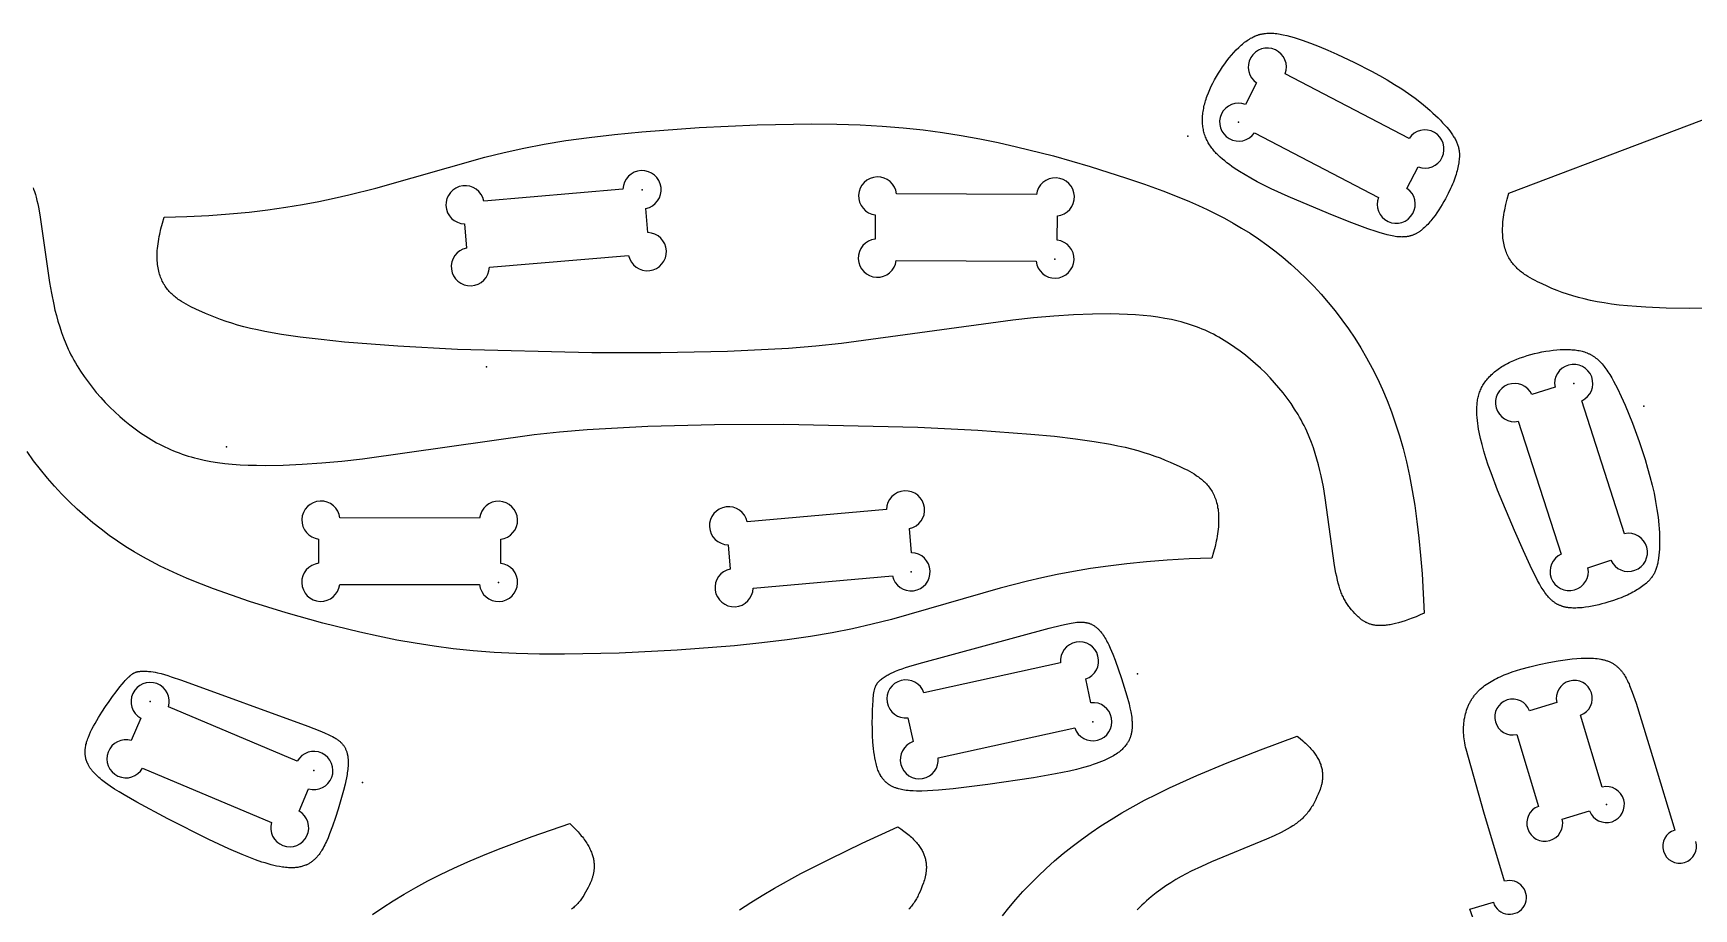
# Model space of a CAD drawing. Extents: x 1.1 to 47.1, y 0.9 to 47.1.
# Drawn here: x 11.59 to 30.28, y 37.19 to 47.06 of the extents above; entities that cross this region are included whole.
import ezdxf

# ---------------------------------------------------------------- set-up
doc = ezdxf.new("R2010")
doc.units = 0
doc.layers.add('DEFAULT', color=7, linetype='CONTINUOUS')
doc.layers.add('LAYER_05', color=7, linetype='CONTINUOUS')

msp = doc.modelspace()

# ---------------------------------------------------------------- linework, layer by layer
at = {"layer": 'DEFAULT'}
for points in [[(27.143, 46.324), (27.214, 46.269), (27.281, 46.214), (27.313, 46.186), (27.343, 46.158), (27.373, 46.131), (27.401, 46.103), (27.428, 46.076), (27.453, 46.049), (27.477, 46.023), (27.5, 45.997), (27.521, 45.971), (27.54, 45.946), (27.557, 45.922), (27.565, 45.911), (27.573, 45.899), (27.58, 45.888), (27.587, 45.877), (27.593, 45.866), (27.599, 45.855), (27.604, 45.844), (27.609, 45.834), (27.613, 45.824), (27.617, 45.813), (27.621, 45.804), (27.625, 45.794), (27.628, 45.784), (27.63, 45.774), (27.633, 45.765), (27.635, 45.756), (27.637, 45.746), (27.638, 45.737), (27.639, 45.728), (27.64, 45.719), (27.641, 45.71), (27.642, 45.702), (27.642, 45.693), (27.642, 45.684), (27.642, 45.675), (27.641, 45.667), (27.641, 45.658), (27.64, 45.649), (27.639, 45.632), (27.636, 45.615), (27.634, 45.597), (27.628, 45.562), (27.624, 45.544), (27.62, 45.525), (27.615, 45.506), (27.61, 45.487), (27.604, 45.467), (27.598, 45.447), (27.591, 45.425), (27.583, 45.403), (27.574, 45.38), (27.564, 45.357), (27.553, 45.332), (27.542, 45.306), (27.515, 45.251), (27.484, 45.192), (27.467, 45.161), (27.449, 45.129), (27.43, 45.097), (27.41, 45.066), (27.389, 45.034), (27.367, 45.004), (27.344, 44.974), (27.321, 44.945), (27.309, 44.931), (27.297, 44.917), (27.285, 44.904), (27.273, 44.891), (27.261, 44.879), (27.248, 44.867), (27.235, 44.856), (27.223, 44.845), (27.21, 44.835), (27.203, 44.83), (27.197, 44.825), (27.19, 44.821), (27.184, 44.816), (27.177, 44.812), (27.17, 44.808), (27.164, 44.804), (27.157, 44.801), (27.15, 44.797), (27.144, 44.794), (27.137, 44.791), (27.13, 44.788), (27.123, 44.785), (27.117, 44.782), (27.11, 44.78), (27.103, 44.777), (27.096, 44.775), (27.089, 44.773), (27.082, 44.771), (27.075, 44.77), (27.067, 44.768), (27.06, 44.767), (27.053, 44.766), (27.046, 44.765), (27.038, 44.764), (27.031, 44.763), (27.023, 44.762), (27.016, 44.762), (27.008, 44.762), (27, 44.762), (26.993, 44.761), (26.985, 44.762), (26.969, 44.762), (26.953, 44.763), (26.936, 44.765), (26.919, 44.767), (26.902, 44.77), (26.884, 44.773), (26.866, 44.777), (26.848, 44.781), (26.829, 44.786), (26.79, 44.797), (26.749, 44.809), (26.705, 44.823), (26.612, 44.855), (26.4, 44.934), (26.167, 45.026), (25.712, 45.218), (25.524, 45.304), (25.441, 45.345), (25.365, 45.384), (25.294, 45.423), (25.228, 45.461), (25.166, 45.499), (25.107, 45.538), (25.079, 45.557), (25.052, 45.577), (25.025, 45.597), (24.999, 45.618), (24.974, 45.639), (24.95, 45.66), (24.927, 45.682), (24.916, 45.693), (24.905, 45.704), (24.895, 45.715), (24.885, 45.726), (24.875, 45.738), (24.865, 45.75), (24.856, 45.761), (24.847, 45.773), (24.838, 45.785), (24.83, 45.798), (24.822, 45.81), (24.815, 45.823), (24.808, 45.835), (24.801, 45.848), (24.795, 45.861), (24.789, 45.875), (24.783, 45.888), (24.778, 45.902), (24.773, 45.916), (24.769, 45.93), (24.765, 45.944), (24.762, 45.958), (24.759, 45.973), (24.756, 45.987), (24.754, 46.002), (24.752, 46.017), (24.751, 46.033), (24.75, 46.048), (24.749, 46.064), (24.749, 46.079), (24.75, 46.095), (24.75, 46.111), (24.751, 46.128), (24.753, 46.144), (24.755, 46.16), (24.757, 46.177), (24.76, 46.194), (24.763, 46.211), (24.766, 46.228), (24.77, 46.245), (24.775, 46.262), (24.779, 46.279), (24.785, 46.297), (24.79, 46.315), (24.796, 46.332), (24.802, 46.35), (24.816, 46.386), (24.831, 46.422), (24.848, 46.459), (24.866, 46.496), (24.886, 46.533), (24.907, 46.57), (24.929, 46.606), (24.952, 46.642), (24.975, 46.678), (25, 46.713), (25.025, 46.747), (25.051, 46.779), (25.077, 46.811), (25.104, 46.841), (25.13, 46.869), (25.157, 46.896), (25.171, 46.909), (25.184, 46.921), (25.198, 46.933), (25.211, 46.944), (25.224, 46.955), (25.237, 46.965), (25.251, 46.974), (25.264, 46.983), (25.277, 46.992), (25.29, 47), (25.304, 47.007), (25.317, 47.014), (25.331, 47.021), (25.344, 47.026), (25.351, 47.029), (25.358, 47.032), (25.365, 47.034), (25.372, 47.037), (25.379, 47.039), (25.385, 47.041), (25.393, 47.043), (25.4, 47.045), (25.407, 47.046), (25.414, 47.048), (25.421, 47.049), (25.428, 47.051), (25.436, 47.052), (25.443, 47.053), (25.458, 47.055), (25.473, 47.056), (25.488, 47.057), (25.504, 47.058), (25.52, 47.058), (25.536, 47.057), (25.552, 47.056), (25.569, 47.055), (25.587, 47.053), (25.604, 47.05), (25.622, 47.047), (25.64, 47.044), (25.659, 47.04), (25.698, 47.032), (25.739, 47.021), (25.781, 47.009), (25.825, 46.995), (25.871, 46.98), (25.965, 46.946), (26.062, 46.908), (26.162, 46.866), (26.263, 46.821), (26.462, 46.726), (26.651, 46.63), (26.741, 46.581), (26.828, 46.531), (26.911, 46.481), (26.992, 46.429), (27.069, 46.377)], [(27.245, 40.525), (27.198, 40.504), (27.153, 40.484), (27.11, 40.467), (27.069, 40.451), (27.03, 40.438), (26.992, 40.426), (26.957, 40.415), (26.923, 40.406), (26.891, 40.399), (26.876, 40.396), (26.861, 40.393), (26.846, 40.391), (26.832, 40.389), (26.818, 40.387), (26.805, 40.386), (26.792, 40.385), (26.779, 40.384), (26.766, 40.383), (26.754, 40.383), (26.743, 40.383), (26.731, 40.384), (26.72, 40.384), (26.709, 40.385), (26.699, 40.386), (26.689, 40.388), (26.679, 40.389), (26.669, 40.391), (26.66, 40.393), (26.651, 40.396), (26.642, 40.398), (26.633, 40.401), (26.625, 40.404), (26.617, 40.407), (26.609, 40.41), (26.601, 40.413), (26.594, 40.417), (26.587, 40.42), (26.579, 40.424), (26.573, 40.428), (26.566, 40.432), (26.559, 40.436), (26.553, 40.441), (26.547, 40.445), (26.541, 40.449), (26.535, 40.454), (26.529, 40.458), (26.524, 40.463), (26.513, 40.473), (26.502, 40.482), (26.482, 40.502), (26.463, 40.521), (26.445, 40.541), (26.428, 40.56), (26.411, 40.58), (26.404, 40.59), (26.396, 40.6), (26.388, 40.611), (26.381, 40.621), (26.374, 40.632), (26.367, 40.643), (26.36, 40.654), (26.354, 40.666), (26.347, 40.677), (26.341, 40.689), (26.335, 40.702), (26.329, 40.714), (26.323, 40.727), (26.318, 40.74), (26.312, 40.754), (26.307, 40.768), (26.297, 40.797), (26.287, 40.829), (26.277, 40.862), (26.269, 40.897), (26.26, 40.935), (26.252, 40.974), (26.237, 41.06), (26.13, 41.822), (26.11, 41.945), (26.085, 42.069), (26.071, 42.132), (26.056, 42.195), (26.038, 42.258), (26.019, 42.321), (25.999, 42.385), (25.976, 42.448), (25.951, 42.511), (25.923, 42.574), (25.908, 42.606), (25.893, 42.637), (25.877, 42.668), (25.86, 42.7), (25.843, 42.731), (25.825, 42.762), (25.787, 42.823), (25.746, 42.884), (25.703, 42.945), (25.657, 43.004), (25.61, 43.062), (25.561, 43.12), (25.51, 43.175), (25.457, 43.23), (25.403, 43.283), (25.347, 43.334), (25.29, 43.383), (25.233, 43.43), (25.174, 43.475), (25.115, 43.518), (25.055, 43.559), (24.995, 43.597), (24.964, 43.615), (24.934, 43.632), (24.903, 43.649), (24.872, 43.665), (24.841, 43.681), (24.809, 43.696), (24.778, 43.71), (24.745, 43.724), (24.713, 43.737), (24.68, 43.75), (24.647, 43.762), (24.613, 43.773), (24.579, 43.784), (24.544, 43.794), (24.509, 43.804), (24.474, 43.814), (24.401, 43.831), (24.325, 43.845), (24.247, 43.858), (24.167, 43.869), (24.083, 43.878), (23.996, 43.884), (23.905, 43.889), (23.811, 43.893), (23.714, 43.894), (23.511, 43.891), (23.297, 43.883), (23.075, 43.868), (22.848, 43.849), (22.616, 43.825), (20.684, 43.56), (20.396, 43.531), (20.087, 43.507), (19.402, 43.472), (18.652, 43.456), (17.873, 43.456), (16.364, 43.495), (15.689, 43.532), (15.091, 43.578), (14.827, 43.605), (14.59, 43.633), (14.38, 43.664), (14.195, 43.697), (14.111, 43.714), (14.032, 43.732), (13.958, 43.75), (13.887, 43.769), (13.821, 43.789), (13.757, 43.81), (13.696, 43.831), (13.637, 43.853), (13.58, 43.876), (13.525, 43.9), (13.416, 43.95), (13.362, 43.976), (13.335, 43.99), (13.309, 44.004), (13.282, 44.019), (13.257, 44.035), (13.232, 44.051), (13.219, 44.059), (13.207, 44.068), (13.195, 44.077), (13.184, 44.086), (13.172, 44.096), (13.161, 44.106), (13.15, 44.116), (13.139, 44.126), (13.128, 44.137), (13.118, 44.148), (13.108, 44.159), (13.098, 44.17), (13.089, 44.182), (13.08, 44.195), (13.071, 44.208), (13.062, 44.221), (13.054, 44.234), (13.047, 44.248), (13.039, 44.263), (13.032, 44.277), (13.026, 44.293), (13.019, 44.308), (13.014, 44.325), (13.008, 44.341), (13.003, 44.359), (12.999, 44.376), (12.995, 44.395), (12.991, 44.413), (12.988, 44.433), (12.986, 44.452), (12.984, 44.473), (12.983, 44.494), (12.982, 44.515), (12.981, 44.538), (12.981, 44.56), (12.982, 44.584), (12.983, 44.608), (12.985, 44.633), (12.988, 44.658), (12.991, 44.684), (12.995, 44.711), (12.999, 44.738), (13.004, 44.766), (13.01, 44.795), (13.023, 44.855), (13.04, 44.918), (13.059, 44.984), (13.316, 44.991), (13.562, 45.004), (13.795, 45.022), (14.017, 45.043), (14.227, 45.069), (14.428, 45.097), (14.619, 45.129), (14.8, 45.163), (14.973, 45.198), (15.138, 45.236), (15.444, 45.313), (16.669, 45.66), (16.887, 45.714), (17.108, 45.762), (17.338, 45.807), (17.582, 45.847), (17.845, 45.884), (18.131, 45.918), (18.437, 45.948), (19.082, 45.996), (19.735, 46.026), (20.351, 46.036), (20.633, 46.033), (20.896, 46.025), (21.144, 46.011), (21.379, 45.992), (21.604, 45.968), (21.821, 45.939), (22.032, 45.905), (22.241, 45.867), (22.449, 45.825), (22.656, 45.778), (23.071, 45.674), (23.484, 45.555), (23.894, 45.425), (24.098, 45.355), (24.302, 45.281), (24.503, 45.202), (24.603, 45.16), (24.703, 45.117), (24.802, 45.071), (24.9, 45.022), (24.998, 44.972), (25.094, 44.918), (25.19, 44.862), (25.285, 44.803), (25.379, 44.74), (25.472, 44.675), (25.564, 44.605), (25.654, 44.533), (25.744, 44.457), (25.831, 44.377), (25.918, 44.294), (26.002, 44.207), (26.085, 44.118), (26.165, 44.025), (26.243, 43.928), (26.319, 43.829), (26.393, 43.726), (26.464, 43.62), (26.532, 43.511), (26.597, 43.399), (26.66, 43.284), (26.719, 43.166), (26.775, 43.045), (26.828, 42.92), (26.878, 42.792), (26.924, 42.658), (26.967, 42.52), (27.007, 42.377), (27.045, 42.227), (27.079, 42.071), (27.11, 41.907), (27.138, 41.737), (27.163, 41.558), (27.185, 41.37), (27.205, 41.174), (27.221, 40.968)], [(29.866, 41.692), (29.878, 41.604), (29.887, 41.517), (29.89, 41.475), (29.893, 41.434), (29.894, 41.394), (29.895, 41.354), (29.895, 41.316), (29.895, 41.279), (29.893, 41.243), (29.891, 41.209), (29.888, 41.176), (29.884, 41.145), (29.88, 41.116), (29.877, 41.102), (29.874, 41.088), (29.871, 41.075), (29.868, 41.063), (29.865, 41.051), (29.862, 41.039), (29.858, 41.028), (29.854, 41.017), (29.85, 41.006), (29.846, 40.996), (29.842, 40.986), (29.837, 40.977), (29.833, 40.968), (29.828, 40.959), (29.823, 40.951), (29.818, 40.943), (29.813, 40.935), (29.807, 40.927), (29.802, 40.92), (29.796, 40.913), (29.791, 40.906), (29.785, 40.899), (29.779, 40.893), (29.773, 40.887), (29.766, 40.881), (29.76, 40.875), (29.754, 40.869), (29.747, 40.863), (29.734, 40.852), (29.72, 40.841), (29.706, 40.831), (29.677, 40.81), (29.661, 40.799), (29.646, 40.789), (29.629, 40.779), (29.612, 40.769), (29.594, 40.759), (29.574, 40.749), (29.554, 40.739), (29.533, 40.728), (29.511, 40.718), (29.487, 40.708), (29.462, 40.698), (29.436, 40.688), (29.378, 40.667), (29.314, 40.647), (29.28, 40.637), (29.245, 40.627), (29.21, 40.618), (29.173, 40.61), (29.136, 40.602), (29.099, 40.595), (29.062, 40.59), (29.025, 40.585), (29.007, 40.584), (28.989, 40.582), (28.971, 40.582), (28.953, 40.581), (28.936, 40.581), (28.919, 40.581), (28.902, 40.582), (28.885, 40.584), (28.869, 40.585), (28.861, 40.586), (28.853, 40.588), (28.845, 40.589), (28.837, 40.591), (28.829, 40.592), (28.822, 40.594), (28.814, 40.596), (28.807, 40.598), (28.8, 40.6), (28.793, 40.602), (28.786, 40.605), (28.779, 40.608), (28.772, 40.61), (28.765, 40.613), (28.759, 40.616), (28.752, 40.62), (28.746, 40.623), (28.739, 40.626), (28.733, 40.63), (28.727, 40.634), (28.721, 40.638), (28.715, 40.642), (28.709, 40.646), (28.703, 40.651), (28.697, 40.655), (28.691, 40.66), (28.685, 40.665), (28.679, 40.67), (28.674, 40.675), (28.668, 40.68), (28.663, 40.685), (28.657, 40.691), (28.646, 40.703), (28.636, 40.715), (28.625, 40.728), (28.615, 40.741), (28.604, 40.755), (28.594, 40.77), (28.584, 40.785), (28.573, 40.801), (28.563, 40.818), (28.543, 40.853), (28.522, 40.891), (28.501, 40.931), (28.457, 41.019), (28.362, 41.224), (28.26, 41.453), (28.071, 41.909), (27.998, 42.103), (27.967, 42.19), (27.94, 42.272), (27.917, 42.349), (27.896, 42.422), (27.879, 42.493), (27.865, 42.562), (27.858, 42.595), (27.853, 42.629), (27.848, 42.662), (27.844, 42.695), (27.841, 42.727), (27.839, 42.759), (27.837, 42.791), (27.837, 42.806), (27.837, 42.822), (27.838, 42.837), (27.839, 42.853), (27.84, 42.868), (27.841, 42.883), (27.843, 42.898), (27.845, 42.912), (27.847, 42.927), (27.85, 42.941), (27.853, 42.956), (27.856, 42.97), (27.86, 42.984), (27.865, 42.998), (27.869, 43.012), (27.874, 43.025), (27.88, 43.039), (27.886, 43.052), (27.892, 43.065), (27.899, 43.078), (27.906, 43.091), (27.914, 43.104), (27.922, 43.116), (27.93, 43.129), (27.939, 43.141), (27.949, 43.153), (27.958, 43.165), (27.969, 43.176), (27.979, 43.188), (27.99, 43.199), (28.001, 43.21), (28.013, 43.221), (28.025, 43.232), (28.038, 43.242), (28.051, 43.253), (28.064, 43.263), (28.078, 43.273), (28.092, 43.283), (28.106, 43.292), (28.121, 43.302), (28.136, 43.311), (28.152, 43.32), (28.168, 43.329), (28.184, 43.338), (28.201, 43.346), (28.218, 43.355), (28.253, 43.371), (28.289, 43.386), (28.327, 43.4), (28.366, 43.413), (28.406, 43.426), (28.446, 43.438), (28.488, 43.448), (28.529, 43.458), (28.571, 43.467), (28.613, 43.474), (28.655, 43.48), (28.696, 43.486), (28.737, 43.49), (28.777, 43.493), (28.816, 43.494), (28.854, 43.494), (28.873, 43.494), (28.891, 43.493), (28.908, 43.492), (28.926, 43.491), (28.943, 43.489), (28.959, 43.487), (28.975, 43.484), (28.991, 43.482), (29.007, 43.478), (29.022, 43.475), (29.036, 43.471), (29.051, 43.466), (29.065, 43.461), (29.079, 43.456), (29.085, 43.453), (29.092, 43.45), (29.099, 43.447), (29.105, 43.444), (29.112, 43.44), (29.118, 43.437), (29.124, 43.434), (29.131, 43.43), (29.137, 43.426), (29.143, 43.422), (29.149, 43.418), (29.156, 43.414), (29.162, 43.41), (29.168, 43.406), (29.179, 43.396), (29.191, 43.387), (29.203, 43.377), (29.214, 43.366), (29.225, 43.355), (29.237, 43.343), (29.248, 43.331), (29.259, 43.318), (29.27, 43.304), (29.28, 43.29), (29.291, 43.276), (29.302, 43.26), (29.313, 43.244), (29.334, 43.211), (29.356, 43.175), (29.377, 43.136), (29.399, 43.096), (29.421, 43.053), (29.464, 42.963), (29.507, 42.867), (29.548, 42.767), (29.589, 42.664), (29.664, 42.457), (29.731, 42.256), (29.76, 42.158), (29.787, 42.062), (29.811, 41.967), (29.833, 41.874), (29.851, 41.783)], [(21.038, 39.496), (21.04, 39.533), (21.043, 39.57), (21.045, 39.589), (21.047, 39.607), (21.05, 39.626), (21.053, 39.644), (21.057, 39.658), (21.058, 39.665), (21.06, 39.672), (21.062, 39.679), (21.064, 39.686), (21.067, 39.693), (21.068, 39.696), (21.069, 39.699), (21.071, 39.704), (21.073, 39.708), (21.075, 39.713), (21.078, 39.717), (21.08, 39.721), (21.083, 39.725), (21.086, 39.729), (21.088, 39.733), (21.091, 39.737), (21.094, 39.741), (21.098, 39.745), (21.101, 39.749), (21.104, 39.752), (21.108, 39.756), (21.115, 39.763), (21.12, 39.767), (21.124, 39.771), (21.134, 39.78), (21.145, 39.788), (21.155, 39.796), (21.166, 39.803), (21.177, 39.81), (21.188, 39.817), (21.199, 39.824), (21.21, 39.83), (21.222, 39.836), (21.245, 39.848), (21.269, 39.859), (21.292, 39.869), (21.329, 39.884), (21.367, 39.898), (21.405, 39.911), (21.443, 39.923), (21.559, 39.956), (23.023, 40.355), (23.163, 40.389), (23.216, 40.401), (23.27, 40.411), (23.293, 40.415), (23.316, 40.418), (23.336, 40.421), (23.346, 40.422), (23.356, 40.422), (23.366, 40.423), (23.377, 40.423), (23.387, 40.423), (23.397, 40.423), (23.404, 40.422), (23.411, 40.422), (23.418, 40.421), (23.425, 40.42), (23.431, 40.419), (23.438, 40.418), (23.445, 40.416), (23.452, 40.415), (23.459, 40.413), (23.465, 40.411), (23.472, 40.409), (23.479, 40.407), (23.485, 40.404), (23.492, 40.402), (23.498, 40.399), (23.504, 40.396), (23.511, 40.392), (23.518, 40.388), (23.525, 40.384), (23.532, 40.379), (23.539, 40.375), (23.545, 40.37), (23.552, 40.365), (23.558, 40.36), (23.564, 40.354), (23.57, 40.349), (23.576, 40.343), (23.581, 40.338), (23.587, 40.332), (23.592, 40.326), (23.598, 40.32), (23.603, 40.314), (23.613, 40.301), (23.623, 40.289), (23.632, 40.275), (23.641, 40.262), (23.651, 40.246), (23.66, 40.23), (23.67, 40.214), (23.678, 40.198), (23.687, 40.182), (23.695, 40.165), (23.711, 40.131), (23.726, 40.097), (23.74, 40.062), (23.766, 39.993), (23.837, 39.788), (23.868, 39.691), (23.897, 39.593), (23.922, 39.503), (23.932, 39.458), (23.942, 39.412), (23.945, 39.392), (23.949, 39.371), (23.952, 39.35), (23.954, 39.33), (23.955, 39.316), (23.956, 39.302), (23.957, 39.289), (23.957, 39.275), (23.958, 39.261), (23.957, 39.248), (23.957, 39.234), (23.956, 39.22), (23.955, 39.211), (23.954, 39.202), (23.952, 39.193), (23.951, 39.183), (23.949, 39.174), (23.947, 39.165), (23.945, 39.156), (23.942, 39.147), (23.94, 39.138), (23.937, 39.129), (23.934, 39.121), (23.931, 39.112), (23.927, 39.104), (23.923, 39.095), (23.919, 39.087), (23.915, 39.079), (23.912, 39.074), (23.909, 39.069), (23.906, 39.064), (23.903, 39.059), (23.897, 39.05), (23.891, 39.04), (23.884, 39.031), (23.876, 39.022), (23.869, 39.014), (23.861, 39.005), (23.853, 38.997), (23.845, 38.989), (23.837, 38.981), (23.828, 38.974), (23.819, 38.966), (23.81, 38.959), (23.801, 38.952), (23.792, 38.945), (23.777, 38.936), (23.763, 38.926), (23.748, 38.917), (23.733, 38.908), (23.718, 38.9), (23.703, 38.892), (23.672, 38.877), (23.643, 38.864), (23.613, 38.852), (23.583, 38.84), (23.553, 38.829), (23.517, 38.817), (23.481, 38.805), (23.408, 38.784), (23.33, 38.764), (23.251, 38.745), (23.093, 38.712), (22.846, 38.668), (22.334, 38.593), (21.941, 38.545), (21.776, 38.529), (21.714, 38.524), (21.653, 38.521), (21.591, 38.519), (21.56, 38.518), (21.53, 38.519), (21.491, 38.52), (21.472, 38.522), (21.453, 38.523), (21.434, 38.525), (21.415, 38.527), (21.396, 38.53), (21.377, 38.533), (21.361, 38.537), (21.344, 38.54), (21.328, 38.544), (21.32, 38.547), (21.312, 38.549), (21.304, 38.552), (21.296, 38.554), (21.288, 38.557), (21.28, 38.56), (21.273, 38.563), (21.265, 38.567), (21.257, 38.57), (21.25, 38.574), (21.24, 38.579), (21.236, 38.582), (21.231, 38.585), (21.226, 38.588), (21.222, 38.591), (21.217, 38.594), (21.213, 38.597), (21.208, 38.6), (21.204, 38.603), (21.2, 38.607), (21.195, 38.61), (21.191, 38.614), (21.187, 38.617), (21.183, 38.621), (21.179, 38.625), (21.175, 38.629), (21.172, 38.632), (21.168, 38.636), (21.164, 38.641), (21.161, 38.645), (21.157, 38.649), (21.15, 38.657), (21.144, 38.666), (21.138, 38.675), (21.132, 38.684), (21.126, 38.694), (21.123, 38.7), (21.119, 38.706), (21.113, 38.718), (21.107, 38.731), (21.101, 38.744), (21.096, 38.756), (21.091, 38.77), (21.087, 38.783), (21.083, 38.796), (21.078, 38.812), (21.074, 38.828), (21.067, 38.86), (21.06, 38.892), (21.055, 38.924), (21.05, 38.961), (21.046, 38.998), (21.039, 39.072), (21.035, 39.147), (21.033, 39.221), (21.032, 39.29), (21.033, 39.359), (21.034, 39.427)], [(12.562, 39.694), (12.586, 39.723), (12.61, 39.751), (12.622, 39.765), (12.635, 39.779), (12.648, 39.793), (12.661, 39.806), (12.672, 39.815), (12.677, 39.82), (12.683, 39.825), (12.688, 39.829), (12.694, 39.833), (12.7, 39.838), (12.703, 39.84), (12.706, 39.842), (12.71, 39.844), (12.714, 39.847), (12.718, 39.849), (12.723, 39.851), (12.727, 39.853), (12.732, 39.855), (12.736, 39.857), (12.741, 39.858), (12.746, 39.86), (12.75, 39.861), (12.755, 39.862), (12.76, 39.864), (12.765, 39.865), (12.77, 39.865), (12.779, 39.867), (12.786, 39.868), (12.792, 39.869), (12.805, 39.87), (12.818, 39.87), (12.831, 39.871), (12.844, 39.871), (12.857, 39.87), (12.87, 39.869), (12.883, 39.868), (12.896, 39.867), (12.909, 39.865), (12.935, 39.861), (12.96, 39.857), (12.986, 39.852), (13.025, 39.842), (13.063, 39.832), (13.102, 39.821), (13.14, 39.808), (13.254, 39.769), (14.679, 39.25), (14.814, 39.197), (14.864, 39.176), (14.914, 39.153), (14.935, 39.143), (14.956, 39.133), (14.973, 39.123), (14.982, 39.118), (14.991, 39.113), (14.999, 39.107), (15.008, 39.102), (15.016, 39.096), (15.024, 39.09), (15.03, 39.085), (15.035, 39.081), (15.04, 39.076), (15.045, 39.071), (15.05, 39.067), (15.055, 39.062), (15.06, 39.057), (15.065, 39.051), (15.069, 39.046), (15.073, 39.041), (15.078, 39.035), (15.082, 39.029), (15.086, 39.024), (15.089, 39.018), (15.093, 39.012), (15.096, 39.006), (15.1, 38.998), (15.103, 38.991), (15.107, 38.984), (15.11, 38.976), (15.112, 38.968), (15.115, 38.961), (15.117, 38.953), (15.119, 38.945), (15.121, 38.937), (15.123, 38.929), (15.125, 38.922), (15.126, 38.914), (15.127, 38.906), (15.128, 38.898), (15.129, 38.89), (15.13, 38.882), (15.131, 38.866), (15.131, 38.85), (15.131, 38.834), (15.131, 38.818), (15.13, 38.799), (15.128, 38.781), (15.127, 38.762), (15.125, 38.744), (15.122, 38.725), (15.119, 38.707), (15.112, 38.67), (15.105, 38.634), (15.096, 38.598), (15.078, 38.525), (15.018, 38.317), (14.987, 38.22), (14.954, 38.123), (14.922, 38.036), (14.905, 37.992), (14.886, 37.95), (14.877, 37.931), (14.868, 37.912), (14.859, 37.894), (14.849, 37.875), (14.842, 37.863), (14.835, 37.852), (14.827, 37.84), (14.82, 37.829), (14.812, 37.817), (14.804, 37.806), (14.796, 37.796), (14.787, 37.785), (14.781, 37.778), (14.774, 37.771), (14.768, 37.764), (14.762, 37.758), (14.755, 37.751), (14.748, 37.745), (14.741, 37.739), (14.734, 37.733), (14.727, 37.727), (14.719, 37.722), (14.712, 37.716), (14.704, 37.711), (14.696, 37.706), (14.688, 37.701), (14.68, 37.697), (14.672, 37.693), (14.667, 37.69), (14.662, 37.688), (14.657, 37.686), (14.651, 37.683), (14.641, 37.679), (14.63, 37.676), (14.619, 37.672), (14.608, 37.669), (14.597, 37.666), (14.586, 37.664), (14.575, 37.662), (14.563, 37.66), (14.552, 37.659), (14.54, 37.657), (14.529, 37.656), (14.517, 37.656), (14.506, 37.655), (14.494, 37.655), (14.477, 37.655), (14.46, 37.656), (14.443, 37.657), (14.425, 37.659), (14.408, 37.661), (14.391, 37.663), (14.357, 37.669), (14.326, 37.675), (14.294, 37.682), (14.263, 37.689), (14.232, 37.698), (14.196, 37.709), (14.16, 37.72), (14.088, 37.745), (14.012, 37.773), (13.938, 37.804), (13.789, 37.868), (13.562, 37.974), (13.1, 38.208), (12.752, 38.396), (12.608, 38.478), (12.555, 38.51), (12.502, 38.542), (12.451, 38.576), (12.426, 38.594), (12.401, 38.612), (12.37, 38.635), (12.355, 38.647), (12.341, 38.659), (12.326, 38.672), (12.312, 38.685), (12.298, 38.698), (12.284, 38.712), (12.273, 38.724), (12.262, 38.736), (12.251, 38.749), (12.245, 38.755), (12.24, 38.762), (12.235, 38.769), (12.23, 38.775), (12.225, 38.782), (12.221, 38.789), (12.216, 38.796), (12.212, 38.804), (12.208, 38.811), (12.204, 38.818), (12.199, 38.828), (12.197, 38.833), (12.195, 38.838), (12.193, 38.843), (12.191, 38.848), (12.189, 38.853), (12.187, 38.858), (12.185, 38.863), (12.183, 38.869), (12.182, 38.874), (12.18, 38.879), (12.179, 38.884), (12.178, 38.89), (12.177, 38.895), (12.176, 38.9), (12.175, 38.906), (12.174, 38.911), (12.173, 38.917), (12.172, 38.922), (12.172, 38.927), (12.171, 38.933), (12.171, 38.944), (12.17, 38.955), (12.171, 38.966), (12.171, 38.976), (12.172, 38.987), (12.172, 38.994), (12.173, 39.001), (12.175, 39.015), (12.178, 39.029), (12.18, 39.042), (12.184, 39.056), (12.187, 39.069), (12.191, 39.083), (12.196, 39.096), (12.201, 39.112), (12.207, 39.127), (12.219, 39.157), (12.232, 39.187), (12.247, 39.216), (12.264, 39.249), (12.282, 39.282), (12.319, 39.347), (12.359, 39.41), (12.4, 39.472), (12.439, 39.529), (12.479, 39.584), (12.52, 39.639)]]:
    msp.add_lwpolyline(points, close=True, dxfattribs=at)
for points in [[(25.68, 46.6, 2.065038), (25.359, 46.498), (25.233, 46.256, 2.065038), (25.334, 45.935), (26.729, 45.208, 2.065038), (27.051, 45.309), (27.177, 45.551, 2.065038), (27.075, 45.873)], [(18.289, 44.553, 2.065038), (18.506, 44.811), (18.483, 45.083, 2.065038), (18.225, 45.301), (16.658, 45.167, 2.065038), (16.44, 44.909), (16.463, 44.637, 2.065038), (16.721, 44.42)], [(22.875, 44.489, 2.065038), (23.115, 44.726), (23.116, 44.999, 2.065038), (22.879, 45.239), (21.306, 45.247, 2.065038), (21.066, 45.01), (21.065, 44.737, 2.065038), (21.302, 44.497)], [(29.018, 42.916, 2.065038), (28.718, 43.07), (28.458, 42.986, 2.065038), (28.305, 42.685), (28.788, 41.189, 2.065038), (29.089, 41.035), (29.348, 41.119, 2.065038), (29.502, 41.419)], [(19.624, 41.552, 2.065038), (19.408, 41.293), (19.432, 41.021, 2.065038), (19.691, 40.805), (21.258, 40.945, 2.065038), (21.474, 41.204), (21.45, 41.476, 2.065038), (21.191, 41.692)], [(15.038, 41.596, 2.065038), (14.799, 41.358), (14.799, 41.085, 2.065038), (15.037, 40.846), (16.61, 40.845, 2.065038), (16.849, 41.084), (16.849, 41.357, 2.065038), (16.611, 41.595)], [(21.614, 39.627, 2.065038), (21.432, 39.343), (21.491, 39.076, 2.065038), (21.775, 38.894), (23.311, 39.231, 2.065038), (23.493, 39.515), (23.435, 39.782, 2.065038), (23.15, 39.964)], [(13.109, 39.468, 2.065038), (12.796, 39.341), (12.69, 39.089, 2.065038), (12.817, 38.777), (14.267, 38.166, 2.065038), (14.579, 38.293), (14.685, 38.544, 2.065038), (14.558, 38.857)], [(29.25, 38.564), (29.006, 39.374, 2.2179), (28.738, 39.517), (28.431, 39.424, 2.2179), (28.288, 39.157), (28.532, 38.347, 2.2179), (28.8, 38.204), (29.107, 38.296, 2.2179)]]:
    msp.add_lwpolyline(points, format="xyb", close=True, dxfattribs=at)
for points in [[(30.804, 43.96), (30.227, 43.956), (29.971, 43.96), (29.74, 43.97), (29.634, 43.977), (29.535, 43.985), (29.441, 43.995), (29.353, 44.006), (29.27, 44.018), (29.192, 44.032), (29.118, 44.046), (29.048, 44.063), (28.982, 44.08), (28.918, 44.098), (28.857, 44.118), (28.798, 44.138), (28.741, 44.16), (28.684, 44.183), (28.629, 44.207), (28.574, 44.232), (28.52, 44.258), (28.493, 44.271), (28.466, 44.285), (28.439, 44.3), (28.413, 44.316), (28.388, 44.332), (28.375, 44.34), (28.363, 44.349), (28.351, 44.358), (28.339, 44.367), (28.327, 44.376), (28.316, 44.386), (28.304, 44.396), (28.293, 44.406), (28.283, 44.417), (28.272, 44.428), (28.262, 44.439), (28.252, 44.45), (28.242, 44.462), (28.233, 44.475), (28.224, 44.487), (28.215, 44.5), (28.207, 44.514), (28.199, 44.528), (28.191, 44.542), (28.184, 44.557), (28.177, 44.572), (28.17, 44.587), (28.164, 44.603), (28.159, 44.62), (28.153, 44.637), (28.149, 44.654), (28.144, 44.673), (28.14, 44.691), (28.137, 44.71), (28.134, 44.73), (28.132, 44.75), (28.13, 44.771), (28.129, 44.792), (28.128, 44.814), (28.128, 44.836), (28.128, 44.86), (28.129, 44.883), (28.13, 44.908), (28.132, 44.933), (28.135, 44.958), (28.138, 44.985), (28.142, 45.012), (28.147, 45.04), (28.152, 45.068), (28.165, 45.127), (28.18, 45.189), (28.198, 45.254), (31.371, 46.457)], [(11.584, 45.316), (11.589, 45.302), (11.6, 45.273), (11.61, 45.242), (11.619, 45.209), (11.628, 45.174), (11.637, 45.136), (11.645, 45.096), (11.661, 45.011), (11.771, 44.25), (11.792, 44.127), (11.817, 44.002), (11.831, 43.939), (11.847, 43.877), (11.864, 43.813), (11.884, 43.75), (11.905, 43.687), (11.928, 43.624), (11.953, 43.561), (11.981, 43.498), (11.996, 43.467), (12.011, 43.435), (12.028, 43.404), (12.044, 43.373), (12.062, 43.342), (12.08, 43.311), (12.119, 43.249), (12.16, 43.189), (12.203, 43.128), (12.249, 43.069), (12.296, 43.011), (12.346, 42.954), (12.397, 42.898), (12.45, 42.844), (12.505, 42.792), (12.56, 42.741), (12.617, 42.692), (12.675, 42.645), (12.734, 42.6), (12.793, 42.557), (12.853, 42.517), (12.914, 42.48), (12.944, 42.462), (12.975, 42.444), (13.006, 42.428), (13.037, 42.412), (13.068, 42.396), (13.1, 42.381), (13.131, 42.367), (13.164, 42.353), (13.196, 42.34), (13.229, 42.328), (13.262, 42.316), (13.296, 42.305), (13.33, 42.294), (13.365, 42.284), (13.4, 42.274), (13.436, 42.265), (13.509, 42.248), (13.584, 42.234), (13.662, 42.221), (13.743, 42.211), (13.827, 42.202), (13.914, 42.196), (14.004, 42.191), (14.098, 42.189), (14.196, 42.188), (14.399, 42.191), (14.613, 42.201), (14.835, 42.216), (15.062, 42.236), (15.293, 42.261), (17.225, 42.535), (17.512, 42.565), (17.821, 42.591), (18.506, 42.629), (19.256, 42.648), (20.035, 42.651), (21.544, 42.618), (22.22, 42.585), (22.818, 42.541), (23.082, 42.516), (23.319, 42.488), (23.529, 42.458), (23.714, 42.426), (23.798, 42.409), (23.877, 42.392), (23.951, 42.374), (24.022, 42.355), (24.089, 42.335), (24.152, 42.315), (24.214, 42.294), (24.272, 42.272), (24.329, 42.249), (24.385, 42.226), (24.494, 42.177), (24.548, 42.15), (24.575, 42.137), (24.602, 42.123), (24.628, 42.108), (24.654, 42.092), (24.679, 42.076), (24.691, 42.068), (24.703, 42.059), (24.715, 42.05), (24.727, 42.041), (24.739, 42.032), (24.75, 42.022), (24.761, 42.012), (24.772, 42.002), (24.783, 41.991), (24.793, 41.98), (24.803, 41.969), (24.813, 41.957), (24.822, 41.945), (24.831, 41.933), (24.84, 41.92), (24.849, 41.907), (24.857, 41.894), (24.865, 41.88), (24.872, 41.865), (24.879, 41.851), (24.886, 41.835), (24.892, 41.82), (24.898, 41.803), (24.903, 41.787), (24.908, 41.77), (24.913, 41.752), (24.917, 41.734), (24.92, 41.715), (24.924, 41.696), (24.926, 41.676), (24.928, 41.655), (24.93, 41.634), (24.931, 41.613), (24.931, 41.591), (24.931, 41.568), (24.931, 41.545), (24.929, 41.52), (24.928, 41.496), (24.925, 41.47), (24.922, 41.444), (24.919, 41.418), (24.914, 41.39), (24.909, 41.362), (24.904, 41.333), (24.891, 41.273), (24.875, 41.21), (24.856, 41.144), (24.598, 41.135), (24.353, 41.122), (24.12, 41.103), (23.898, 41.081), (23.687, 41.054), (23.487, 41.025), (23.296, 40.992), (23.115, 40.958), (22.942, 40.921), (22.778, 40.883), (22.472, 40.804), (21.249, 40.452), (21.031, 40.398), (20.81, 40.348), (20.58, 40.303), (20.336, 40.261), (20.073, 40.223), (19.787, 40.188), (19.482, 40.157), (18.837, 40.106), (18.184, 40.073), (17.568, 40.06), (17.287, 40.062), (17.023, 40.069), (16.775, 40.082), (16.54, 40.1), (16.315, 40.123), (16.098, 40.151), (15.887, 40.184), (15.678, 40.221), (15.469, 40.263), (15.262, 40.308), (14.847, 40.411), (14.434, 40.528), (14.022, 40.656), (13.818, 40.725), (13.614, 40.798), (13.412, 40.876), (13.312, 40.917), (13.212, 40.961), (13.113, 41.007), (13.015, 41.054), (12.917, 41.105), (12.82, 41.158), (12.724, 41.213), (12.629, 41.272), (12.535, 41.334), (12.441, 41.399), (12.349, 41.468), (12.258, 41.541), (12.169, 41.616), (12.08, 41.696), (11.994, 41.778), (11.909, 41.864), (11.826, 41.954), (11.745, 42.046), (11.667, 42.142), (11.59, 42.241), (11.516, 42.344)], [(22.497, 37.112), (22.571, 37.204), (22.648, 37.296), (22.728, 37.386), (22.812, 37.475), (22.899, 37.562), (22.99, 37.648), (23.084, 37.733), (23.182, 37.815), (23.283, 37.896), (23.387, 37.975), (23.495, 38.052), (23.606, 38.127), (23.722, 38.2), (23.842, 38.273), (23.967, 38.345), (24.098, 38.415), (24.235, 38.486), (24.378, 38.556), (24.687, 38.696), (25.026, 38.839), (25.401, 38.985), (25.814, 39.138), (25.848, 39.112), (25.879, 39.085), (25.894, 39.072), (25.908, 39.059), (25.922, 39.047), (25.935, 39.034), (25.947, 39.021), (25.959, 39.009), (25.97, 38.996), (25.981, 38.984), (25.991, 38.971), (26.001, 38.959), (26.01, 38.947), (26.019, 38.935), (26.027, 38.922), (26.035, 38.91), (26.042, 38.899), (26.049, 38.887), (26.055, 38.875), (26.061, 38.863), (26.066, 38.852), (26.071, 38.84), (26.075, 38.829), (26.08, 38.818), (26.083, 38.806), (26.087, 38.795), (26.09, 38.784), (26.092, 38.773), (26.095, 38.762), (26.097, 38.751), (26.098, 38.741), (26.099, 38.73), (26.1, 38.719), (26.101, 38.709), (26.101, 38.699), (26.101, 38.688), (26.101, 38.678), (26.101, 38.668), (26.1, 38.658), (26.099, 38.648), (26.098, 38.638), (26.097, 38.628), (26.095, 38.619), (26.093, 38.609), (26.091, 38.6), (26.089, 38.59), (26.087, 38.581), (26.084, 38.572), (26.079, 38.554), (26.073, 38.536), (26.067, 38.519), (26.06, 38.502), (26.053, 38.485), (26.038, 38.453), (26.024, 38.423), (26.009, 38.394), (25.994, 38.366), (25.986, 38.353), (25.978, 38.34), (25.97, 38.327), (25.962, 38.315), (25.953, 38.303), (25.945, 38.291), (25.936, 38.28), (25.927, 38.268), (25.918, 38.257), (25.908, 38.246), (25.898, 38.235), (25.888, 38.225), (25.878, 38.215), (25.867, 38.204), (25.856, 38.194), (25.844, 38.184), (25.832, 38.175), (25.82, 38.165), (25.807, 38.155), (25.794, 38.146), (25.78, 38.136), (25.766, 38.127), (25.736, 38.109), (25.704, 38.09), (25.67, 38.072), (25.634, 38.053), (25.556, 38.016), (25.471, 37.978), (24.851, 37.722), (24.737, 37.671), (24.623, 37.616), (24.565, 37.586), (24.508, 37.555), (24.451, 37.522), (24.394, 37.487), (24.338, 37.451), (24.282, 37.412), (24.227, 37.371), (24.173, 37.328), (24.146, 37.305), (24.119, 37.282), (24.093, 37.258), (24.067, 37.233), (24.041, 37.208), (24.015, 37.182)], [(15.406, 37.128), (15.52, 37.206), (15.638, 37.283), (15.762, 37.359), (15.892, 37.433), (16.028, 37.507), (16.171, 37.58), (16.322, 37.652), (16.48, 37.723), (16.647, 37.795), (16.823, 37.866), (17.204, 38.009), (17.627, 38.153), (17.66, 38.121), (17.69, 38.091), (17.719, 38.06), (17.744, 38.031), (17.756, 38.016), (17.768, 38.002), (17.779, 37.988), (17.789, 37.974), (17.799, 37.96), (17.808, 37.946), (17.817, 37.933), (17.825, 37.919), (17.833, 37.906), (17.84, 37.893), (17.847, 37.88), (17.853, 37.867), (17.859, 37.854), (17.865, 37.842), (17.87, 37.83), (17.875, 37.817), (17.879, 37.805), (17.883, 37.793), (17.886, 37.781), (17.889, 37.77), (17.892, 37.758), (17.894, 37.747), (17.896, 37.736), (17.898, 37.725), (17.899, 37.714), (17.9, 37.703), (17.901, 37.692), (17.901, 37.681), (17.901, 37.671), (17.901, 37.661), (17.901, 37.65), (17.9, 37.64), (17.899, 37.63), (17.898, 37.621), (17.897, 37.611), (17.895, 37.601), (17.893, 37.592), (17.891, 37.582), (17.889, 37.573), (17.887, 37.564), (17.884, 37.555), (17.882, 37.546), (17.876, 37.529), (17.87, 37.512), (17.863, 37.496), (17.856, 37.48), (17.849, 37.464), (17.835, 37.434), (17.82, 37.406), (17.805, 37.379), (17.79, 37.353), (17.783, 37.341), (17.775, 37.329), (17.767, 37.318), (17.759, 37.306), (17.751, 37.295), (17.743, 37.284), (17.734, 37.274), (17.725, 37.263), (17.716, 37.253), (17.707, 37.243), (17.697, 37.234), (17.688, 37.224), (17.677, 37.215), (17.667, 37.205), (17.656, 37.196), (17.645, 37.187)], [(19.538, 37.182), (19.663, 37.263), (19.794, 37.344), (19.932, 37.425), (20.228, 37.589), (20.556, 37.757), (20.918, 37.932), (21.318, 38.116), (21.354, 38.092), (21.387, 38.069), (21.403, 38.057), (21.418, 38.045), (21.433, 38.033), (21.447, 38.022), (21.46, 38.01), (21.473, 37.998), (21.485, 37.987), (21.497, 37.975), (21.508, 37.964), (21.519, 37.952), (21.529, 37.941), (21.538, 37.929), (21.547, 37.918), (21.556, 37.906), (21.564, 37.895), (21.572, 37.884), (21.579, 37.873), (21.585, 37.861), (21.592, 37.85), (21.597, 37.839), (21.603, 37.828), (21.608, 37.817), (21.613, 37.806), (21.617, 37.795), (21.621, 37.785), (21.624, 37.774), (21.627, 37.763), (21.63, 37.753), (21.632, 37.742), (21.634, 37.731), (21.636, 37.721), (21.638, 37.711), (21.639, 37.7), (21.64, 37.69), (21.64, 37.68), (21.641, 37.67), (21.641, 37.66), (21.641, 37.65), (21.64, 37.64), (21.639, 37.63), (21.639, 37.62), (21.638, 37.611), (21.636, 37.601), (21.635, 37.591), (21.633, 37.582), (21.632, 37.573), (21.628, 37.554), (21.623, 37.536), (21.618, 37.518), (21.613, 37.501), (21.607, 37.484), (21.595, 37.451), (21.583, 37.419), (21.57, 37.389), (21.557, 37.361), (21.55, 37.347), (21.544, 37.333), (21.537, 37.32), (21.529, 37.307), (21.522, 37.294), (21.514, 37.282), (21.506, 37.27), (21.498, 37.258), (21.49, 37.246), (21.481, 37.234), (21.472, 37.223), (21.463, 37.212), (21.453, 37.2), (21.443, 37.189)]]:
    msp.add_lwpolyline(points, dxfattribs=at)
msp.add_lwpolyline([(33.253, 18.998, 0.029534), (27.759, 37.187), (28.024, 37.266, 2.416438), (28.151, 37.503), (27.916, 38.28), (27.718, 38.991), (27.712, 39.015), (27.707, 39.038), (27.702, 39.061), (27.698, 39.084), (27.695, 39.107), (27.692, 39.13), (27.69, 39.153), (27.689, 39.175), (27.688, 39.198), (27.688, 39.22), (27.689, 39.242), (27.69, 39.263), (27.692, 39.285), (27.694, 39.306), (27.697, 39.327), (27.701, 39.348), (27.705, 39.369), (27.71, 39.389), (27.716, 39.409), (27.722, 39.429), (27.729, 39.448), (27.736, 39.467), (27.74, 39.477), (27.745, 39.486), (27.749, 39.495), (27.753, 39.504), (27.758, 39.513), (27.763, 39.522), (27.768, 39.531), (27.773, 39.54), (27.778, 39.549), (27.783, 39.557), (27.789, 39.566), (27.795, 39.574), (27.801, 39.582), (27.807, 39.591), (27.813, 39.599), (27.819, 39.607), (27.826, 39.615), (27.833, 39.622), (27.84, 39.63), (27.847, 39.637), (27.854, 39.645), (27.861, 39.652), (27.869, 39.659), (27.876, 39.667), (27.892, 39.68), (27.908, 39.694), (27.925, 39.707), (27.943, 39.72), (27.961, 39.732), (27.979, 39.744), (27.998, 39.755), (28.018, 39.766), (28.038, 39.777), (28.058, 39.788), (28.079, 39.798), (28.1, 39.808), (28.122, 39.817), (28.144, 39.827), (28.19, 39.844), (28.237, 39.861), (28.285, 39.877), (28.334, 39.891), (28.436, 39.919), (28.54, 39.944), (28.647, 39.966), (28.754, 39.986), (28.807, 39.995), (28.859, 40.002), (28.911, 40.008), (28.962, 40.013), (29.011, 40.016), (29.06, 40.018), (29.083, 40.018), (29.106, 40.018), (29.129, 40.017), (29.151, 40.015), (29.173, 40.014), (29.194, 40.011), (29.215, 40.008), (29.235, 40.005), (29.245, 40.003), (29.254, 40.001), (29.264, 39.998), (29.273, 39.996), (29.282, 39.993), (29.291, 39.991), (29.3, 39.988), (29.309, 39.985), (29.317, 39.982), (29.326, 39.978), (29.334, 39.975), (29.342, 39.971), (29.35, 39.967), (29.357, 39.963), (29.365, 39.959), (29.372, 39.955), (29.379, 39.95), (29.386, 39.946), (29.393, 39.941), (29.4, 39.936), (29.406, 39.931), (29.413, 39.926), (29.419, 39.92), (29.425, 39.915), (29.432, 39.909), (29.437, 39.904), (29.443, 39.898), (29.449, 39.892), (29.455, 39.885), (29.46, 39.879), (29.465, 39.873), (29.471, 39.866), (29.476, 39.859), (29.481, 39.852), (29.486, 39.845), (29.491, 39.838), (29.5, 39.824), (29.509, 39.809), (29.518, 39.793), (29.527, 39.777), (29.535, 39.761), (29.543, 39.744), (29.551, 39.726), (29.558, 39.708), (29.573, 39.671), (29.588, 39.633), (29.63, 39.508), (29.831, 38.858), (30.066, 38.079, 2.411993), (30.303, 37.952)], format="xyb", dxfattribs=at)
at = {"layer": 'LAYER_05'}
for p in [(25.156, 46.055), (24.586, 45.896), (18.44, 45.294), (23.088, 44.513), (16.689, 43.298), (28.929, 43.111), (29.716, 42.856), (13.763, 42.399), (21.468, 40.989), (16.824, 40.87), (24.018, 39.84), (12.902, 39.528), (23.514, 39.301), (14.745, 38.751), (15.293, 38.614), (29.297, 38.367)]:
    msp.add_point(p, dxfattribs=at)

doc.saveas('drawing.dxf')
